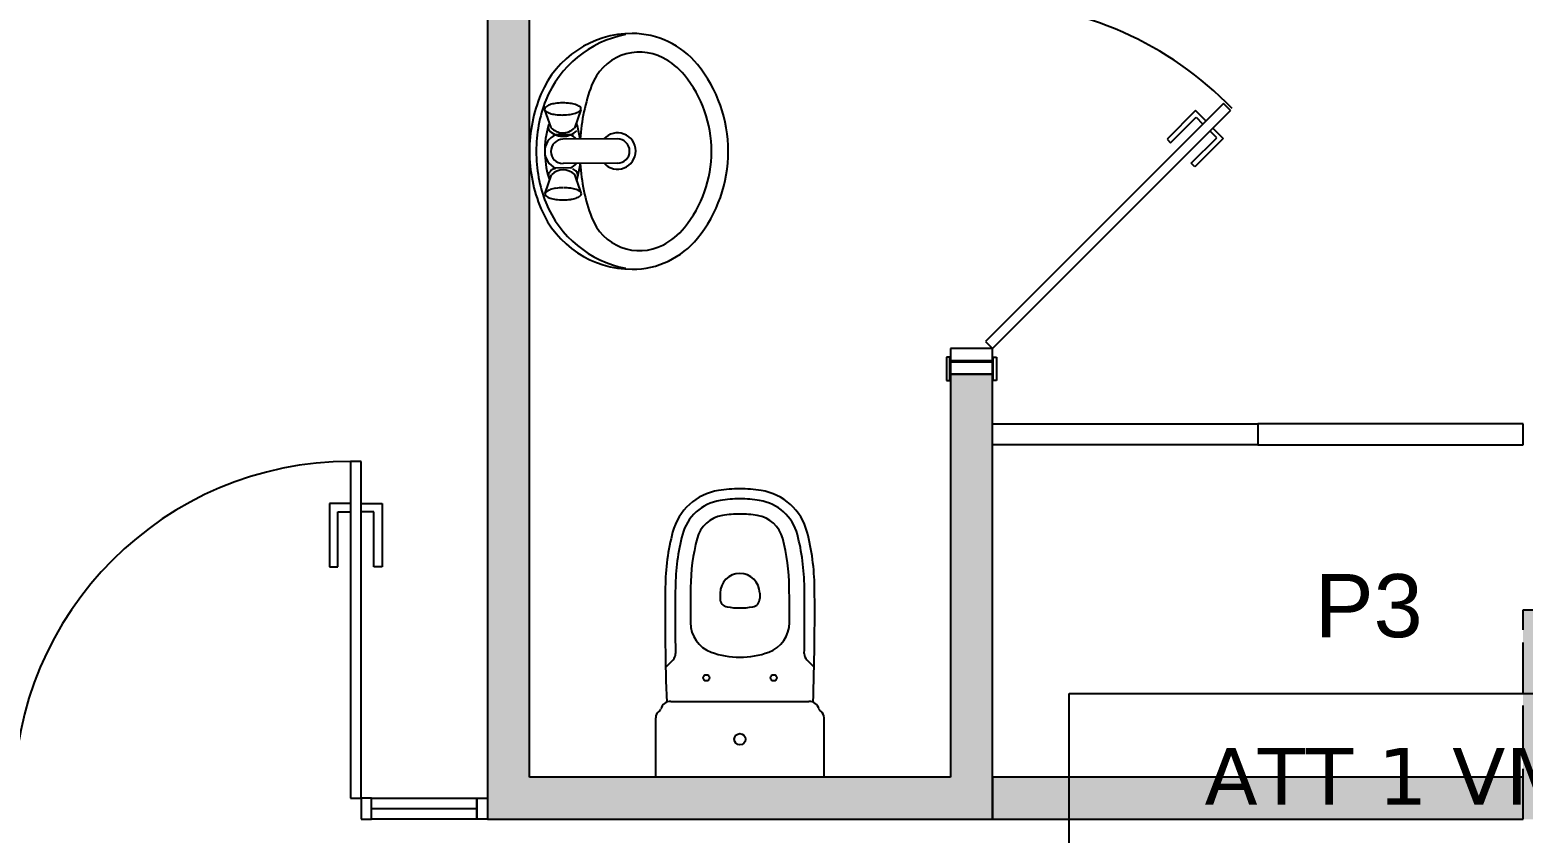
# Model space of a CAD drawing. Header units: millimetres. Extents: x 61345 to 69644, y 9491 to 29385.
# Drawn here: x 64553.7 to 64908.5, y 18369 to 18559.8 of the extents above; entities that cross this region are included whole.
import ezdxf
from ezdxf.enums import TextEntityAlignment as Align

# ---------------------------------------------------------------- set-up
doc = ezdxf.new("R2010")
doc.units = ezdxf.units.MM
doc.linetypes.add('ACAD_ISO02W100', pattern=[15, 12, -3])
doc.linetypes.add('ACAD_ISO03W100', pattern=[30, 12, -18])
doc.layers.add('ATT ELECTRIQUES', color=3, linetype='Continuous')
doc.layers.add('Plan Archi', color=8, linetype='Continuous')
doc.layers.add('STRUCTURE POUTRES', color=5, linetype='ACAD_ISO03W100', lineweight=20)
doc.styles.add('ARIAL', font='arial.ttf')
doc.styles.add('Verdana', font='verdana.ttf')

# ---------------------------------------------------------------- blocks, each defined once
blk = doc.blocks.new('ETIQ ECL')
at = {"color": 6, "linetype": 'ByBlock'}
blk.add_lwpolyline([(-28.09, 19.8), (28.09, 19.8), (28.09, -19.8), (-28.09, -19.8)], close=True, dxfattribs=at)
at = {"layer": 'STRUCTURE POUTRES', "color": 6, "linetype": 'ByBlock'}
for points in [[(-28.09, 19.8), (28.09, 19.8), (28.09, 6.6), (-28.09, 6.6)], [(-28.09, 6.6), (28.09, 6.6), (28.09, -6.6), (-28.09, -6.6)], [(-28.09, -6.6), (28.09, -6.6), (28.09, -19.8), (-28.09, -19.8)]]:
    blk.add_lwpolyline(points, close=True, dxfattribs=at)
at = {"layer": 'STRUCTURE POUTRES', "color": 6, "linetype": 'ByBlock', "style": 'Verdana'}
for tag, p in [('CIRCUIT', (0.33, 10.99)), ('CABLE', (-0.49, -2.08)), ('SECTION', (0.37, -14.32))]:
    blk.add_attdef(tag, text='', height=4.5, dxfattribs=at).set_placement(p, align=Align.CENTER)

msp = doc.modelspace()

# ---------------------------------------------------------------- hatches: boundary and pattern name
at = {"layer": 'Plan Archi'}
h = msp.add_hatch(color=256, dxfattribs=at)
h.dxf.hatch_style = 1
h.paths.add_polyline_path([(64782.39, 18456.21), (64782.39, 18478), (64772.39, 18478), (64772.39, 18382.3), (64672.39, 18382.3), (64672.39, 18582.3), (64804.18, 18582.3), (64804.18, 18592.3), (64672.39, 18592.3), (64672.39, 18692.3), (64662.39, 18692.3), (64662.39, 18372.3), (64782.39, 18372.3)])
at = {"layer": 'Plan Archi', "linetype": 'ACAD_ISO02W100'}
msp.add_hatch(color=256, dxfattribs=at).paths.add_polyline_path([(64908.47, 18422.06), (64938.47, 18422.06), (64938.47, 18372.3), (64908.47, 18372.3)])
at = {"layer": 'Plan Archi'}
h = msp.add_hatch(color=256, dxfattribs=at)
h.dxf.hatch_style = 1
h.paths.add_polyline_path([(64782.39, 18372.3), (64908.47, 18372.3), (64908.47, 18382.3), (64782.39, 18382.3)])

# ---------------------------------------------------------------- linework, layer by layer
for p, q in [((64662.39, 18692.3), (64662.39, 18372.3)), ((64672.39, 18382.3), (64672.39, 18582.3)), ((64837.3, 18542.35), (64780.73, 18485.78)), ((64782.39, 18484.12), (64838.96, 18540.69)), ((64830.6, 18540.62), (64823.86, 18533.88)), ((64832.98, 18538.24), (64830.6, 18540.62)), ((64838.96, 18540.69), (64837.3, 18542.35)), ((64837.3, 18542.35), (64838.96, 18540.69)), ((64824.72, 18533.01), (64830.75, 18539.05)), ((64830.75, 18539.05), (64832.32, 18537.47)), ((64823.86, 18533.88), (64824.72, 18533.01)), ((64829.63, 18528.11), (64835.66, 18534.14)), ((64837.23, 18533.99), (64830.49, 18527.24)), ((64835.66, 18534.14), (64834.09, 18535.71)), ((64834.85, 18536.37), (64837.23, 18533.99)), ((64830.49, 18527.24), (64829.63, 18528.11)), ((64782.39, 18484.12), (64772.39, 18484.12)), ((64772.39, 18484.12), (64772.39, 18481.26)), ((64780.73, 18485.78), (64782.39, 18484.12)), ((64782.39, 18481.26), (64782.39, 18484.12)), ((64782.39, 18478), (64782.39, 18484.12)), ((64772.25, 18482.08), (64771.44, 18482.08)), ((64771.44, 18482.08), (64771.44, 18476.51)), ((64772.25, 18476.51), (64772.25, 18482.08)), ((64772.39, 18481.26), (64782.39, 18481.26)), ((64782.39, 18480.85), (64772.39, 18480.85)), ((64772.39, 18480.85), (64772.39, 18478)), ((64782.39, 18478.14), (64782.39, 18481.94)), ((64782.52, 18482.08), (64783.34, 18482.08)), ((64782.52, 18476.51), (64782.52, 18482.08)), ((64783.34, 18482.08), (64783.34, 18476.51)), ((64782.39, 18478), (64772.39, 18478)), ((64772.39, 18478), (64772.39, 18382.3)), ((64772.39, 18478), (64782.39, 18478)), ((64782.39, 18456.21), (64782.39, 18478)), ((64771.44, 18476.51), (64772.25, 18476.51)), ((64783.34, 18476.51), (64782.52, 18476.51)), ((64782.39, 18466.21), (64845.43, 18466.21)), ((64782.39, 18461.21), (64782.39, 18466.21)), ((64845.43, 18466.21), (64845.43, 18461.21)), ((64908.47, 18466.21), (64845.43, 18466.21)), ((64845.43, 18466.21), (64845.43, 18461.21)), ((64908.47, 18461.21), (64908.47, 18466.21)), ((64845.43, 18461.21), (64782.39, 18461.21)), ((64845.43, 18461.21), (64908.47, 18461.21)), ((64632.39, 18457.3), (64629.89, 18457.3)), ((64629.89, 18457.3), (64629.89, 18377.3)), ((64632.39, 18377.3), (64632.39, 18457.3)), ((64782.39, 18372.3), (64782.39, 18456.21)), ((64629.89, 18447.3), (64624.89, 18447.3)), ((64624.89, 18447.3), (64624.89, 18432.3)), ((64626.89, 18432.3), (64626.89, 18445.3)), ((64626.89, 18445.3), (64629.89, 18445.3)), ((64632.39, 18447.3), (64637.39, 18447.3)), ((64635.39, 18445.3), (64632.39, 18445.3)), ((64635.39, 18432.3), (64635.39, 18445.3)), ((64637.39, 18447.3), (64637.39, 18432.3)), ((64624.89, 18432.3), (64626.89, 18432.3)), ((64637.39, 18432.3), (64635.39, 18432.3)), ((64717.69, 18426), (64717.69, 18424.72)), ((64727.09, 18426), (64727.09, 18424.72)), ((64706.5, 18410.2), (64704.75, 18408.44)), ((64738.28, 18410.2), (64740.03, 18408.44)), ((64705.99, 18400.3), (64738.79, 18400.3)), ((64702.39, 18382.3), (64702.39, 18396.4)), ((64742.39, 18382.3), (64742.39, 18396.4)), ((64772.39, 18382.3), (64672.39, 18382.3)), ((64742.39, 18382.3), (64702.39, 18382.3)), ((64908.47, 18382.3), (64782.39, 18382.3)), ((64782.39, 18382.3), (64782.39, 18372.3)), ((64908.47, 18372.3), (64908.47, 18382.3)), ((64629.89, 18377.3), (64632.39, 18377.3)), ((64632.39, 18377.3), (64632.39, 18372.3)), ((64634.89, 18377.3), (64632.39, 18377.3)), ((64634.89, 18372.3), (64634.89, 18377.3)), ((64634.89, 18377.3), (64659.89, 18377.3)), ((64634.89, 18372.3), (64634.89, 18377.3)), ((64659.89, 18374.8), (64634.89, 18374.8)), ((64659.89, 18377.3), (64659.89, 18372.3)), ((64659.89, 18372.3), (64659.89, 18377.3)), ((64659.89, 18377.3), (64662.39, 18377.3)), ((64662.39, 18377.3), (64662.39, 18372.3)), ((64632.39, 18372.3), (64634.89, 18372.3)), ((64659.89, 18372.3), (64634.89, 18372.3)), ((64662.39, 18372.3), (64659.89, 18372.3)), ((64662.39, 18372.3), (64782.39, 18372.3)), ((64782.39, 18372.3), (64908.47, 18372.3))]:
    msp.add_line(p, q, dxfattribs=at)
at = {"layer": 'Plan Archi', "linetype": 'Continuous'}
for p, q in [((64675.98, 18540.77), (64677.5, 18536.61)), ((64684.59, 18540.82), (64683.06, 18536.47)), ((64682.09, 18534.89), (64678.56, 18534.87)), ((64693.29, 18533.9), (64680.33, 18533.82)), ((64682.14, 18527.01), (64678.61, 18526.98)), ((64693.32, 18528.14), (64680.36, 18528.06)), ((64676.1, 18521.05), (64677.63, 18525.4)), ((64684.71, 18521.1), (64683.13, 18525.43))]:
    msp.add_line(p, q, dxfattribs=at)
at = {"layer": 'Plan Archi', "linetype": 'ACAD_ISO02W100'}
for p, q in [((64908.47, 18422.06), (64938.47, 18422.06)), ((64908.47, 18372.3), (64908.47, 18422.06)), ((64938.47, 18372.3), (64908.47, 18372.3))]:
    msp.add_line(p, q, dxfattribs=at)
at = {"layer": 'Plan Archi'}
for centre, radius in [((64714.39, 18405.9), 0.75), ((64730.39, 18405.9), 0.75), ((64722.39, 18391.3), 1.35), ((64722.39, 18391.3), 1.35)]:
    msp.add_circle(centre, radius, dxfattribs=at)
for centre, radius, start, end in [((64780.22, 18484), 82.21, 43.9883, 88.4858), ((64696.79, 18535.44), 23.5, 90, 157.2856), ((64700.16, 18533.36), 25.8, 100.9967, 157.8207), ((64696.79, 18538.94), 20, 39.0829, 90), ((64698.54, 18542.37), 12.15, 62.931, 159.6415), ((64696.79, 18538.94), 16, 39.0829, 62.931), ((64686.94, 18530.94), 32.69, 0, 39.0829), ((64686.94, 18530.94), 28.69, 0, 39.0829), ((64707.54, 18530.94), 35.15, 157.2856, 180), ((64729.34, 18530.94), 45, 159.6415, 176.2991), ((64707.54, 18530.94), 33.55, 158.7467, 180), ((64680.35, 18539.2), 4.68, 222.3443, 314.7897), ((64680.35, 18539.2), 3.85, 222.3443, 314.7897), ((64707.54, 18530.94), 35.15, 180, 202.7144), ((64707.54, 18530.94), 33.55, 180, 201.2533), ((64686.94, 18530.94), 28.69, 320.9171, 0), ((64686.94, 18530.94), 32.69, 320.9171, 0), ((64680.4, 18522.57), 3.96, 46.3453, 134.3472), ((64729.34, 18530.94), 45, 183.6403, 200.3585), ((64696.79, 18526.44), 23.5, 202.7144, 270), ((64700.16, 18528.51), 25.8, 202.1793, 259.0033), ((64698.54, 18519.51), 12.15, 200.3585, 297.069), ((64696.79, 18522.94), 16, 297.069, 320.9171), ((64696.79, 18522.94), 20, 270, 320.9171), ((64629.89, 18377.3), 80, 90, 180), ((64719.38, 18437.16), 13.4, 98.8162, 165.4605), ((64722.39, 18417.8), 33, 90, 98.8162), ((64722.39, 18417.8), 30.6, 90, 98.8162), ((64722.39, 18417.8), 33, 81.1838, 90), ((64722.39, 18417.8), 30.6, 81.1838, 90), ((64725.39, 18437.16), 13.4, 14.5395, 81.1838), ((64719.38, 18437.16), 11, 98.8162, 165.4605), ((64722.39, 18417.8), 27, 90, 98.8162), ((64722.39, 18417.8), 27, 81.1838, 90), ((64725.39, 18437.16), 11, 14.5395, 81.1838), ((64719.38, 18437.16), 7.4, 98.8162, 165.4605), ((64725.39, 18437.16), 7.4, 14.5395, 81.1838), ((64759.65, 18426.72), 55, 165.4605, 179.2905), ((64759.65, 18426.72), 52.6, 165.4605, 179.2905), ((64759.65, 18426.72), 49, 165.4605, 179.2905), ((64685.13, 18426.72), 49, 0.7095, 14.5395), ((64685.13, 18426.72), 52.6, 0.7095, 14.5395), ((64685.13, 18426.72), 55, 0.7095, 14.5395), ((64722.39, 18426), 4.7, 90, 180), ((64722.39, 18426), 4.7, 360, 90), ((65254.61, 18420.59), 550, 179.2905, 182.1362), ((65254.61, 18420.59), 547.6, 179.2905, 180.9364), ((65254.61, 18420.59), 544, 179.2905, 180.1648), ((64190.16, 18420.59), 544, 359.8352, 0.7095), ((64190.16, 18420.59), 547.6, 359.0636, 0.7095), ((64190.16, 18420.59), 550, 357.8638, 0.7095), ((64719.69, 18424.72), 2, 180, 260.2849), ((64725.09, 18424.72), 2, 279.7151, 0), ((64722.39, 18440.5), 18, 260.2849, 270), ((64722.39, 18440.5), 18, 270, 279.7151), ((64718.12, 18419.05), 7.5, 180.1648, 250.016), ((64726.66, 18419.05), 7.5, 289.984, 359.8352), ((64705.09, 18411.61), 2, 315, 0.9364), ((64722.39, 18430.8), 20, 250.016, 270), ((64722.39, 18430.8), 20, 270, 289.984), ((64739.69, 18411.61), 2, 179.0636, 225), ((64705.99, 18397.8), 2.5, 90, 163.7848), ((64738.79, 18397.8), 2.5, 16.2152, 90), ((64704.29, 18396.4), 1.9, 124.9372, 180), ((64702.63, 18398.77), 1, 304.9372, 343.7848), ((64742.15, 18398.77), 1, 196.2152, 235.0628), ((64740.49, 18396.4), 1.9, 0, 55.0628)]:
    msp.add_arc(centre, radius, start, end, dxfattribs=at)
at = {"layer": 'Plan Archi', "linetype": 'Continuous'}
for centre, radius, start, end in [((64676.41, 18540.93), 0.456, 172.1083, 231.4385), ((64676.53, 18541), 0.568, 128.9681, 180.3708), ((64678.31, 18543.32), 3.51, 231.5445, 251.9988), ((64678.3, 18538.82), 3.37, 108.8405, 129.1855), ((64679.5, 18535.27), 7.13, 98.2489, 108.7776), ((64680.29, 18529.8), 12.65, 90.2697, 98.2311), ((64680.41, 18529.83), 12.62, 82.4506, 90.4337), ((64681.14, 18535.3), 7.11, 71.9076, 82.4753), ((64682.3, 18538.85), 3.37, 51.5071, 71.852), ((64682.22, 18543.38), 3.54, 288.8003, 309.0415), ((64684.05, 18541.04), 0.568, 0.3217, 51.7245), ((64684.16, 18540.98), 0.456, 309.254, 8.5843), ((64678.25, 18536.68), 1.44, 140.7209, 178.6492), ((64670.14, 18559.1), 22.62, 288.0216, 288.0342), ((64679.43, 18546.76), 7.13, 251.9149, 262.4436), ((64680.21, 18552.76), 13.18, 262.5412, 270.1843), ((64680.22, 18552.73), 13.14, 270.4972, 278.1624), ((64681.07, 18546.75), 7.11, 278.2173, 288.7849), ((64682.38, 18536.71), 1.43, 1.828, 40.0467), ((64700.41, 18530.66), 24.4, 165.0313, 179.3653), ((64680.34, 18530.94), 4.32, 114.3978, 180.3593), ((64678.1, 18536.62), 1.29, 175.9724, 220.0829), ((64679.18, 18537.51), 2.69, 219.6891, 244.0306), ((64680.35, 18530.94), 2.88, 90.3931, 180.3237), ((64670.14, 18559.1), 25.66, 288.1396, 289.1605), ((64680.37, 18530.97), 4.28, 41.9559, 66.3867), ((64660.04, 18530.37), 24.64, 8.1133, 15.632), ((64693.31, 18531.02), 4.32, 0.3588, 138.5138), ((64693.3, 18531.01), 2.88, 0.3688, 90.2994), ((64700.4, 18531.46), 24.4, 181.3272, 195.6613), ((64680.34, 18530.94), 4.32, 180.3333, 246.2947), ((64680.35, 18530.94), 2.88, 180.3688, 270.2994), ((64693.31, 18531.02), 4.32, 222.1787, 0.3338), ((64693.3, 18531.02), 2.88, 270.3931, 0.3237), ((64679.26, 18524.35), 2.69, 116.6619, 141.0034), ((64670.14, 18559.1), 33.22, 283.7509, 284.7696), ((64680.37, 18530.91), 4.28, 294.3058, 318.7367), ((64670.14, 18559.1), 34.27, 290.49, 291.2149), ((64681.5, 18524.35), 2.71, 39.8134, 63.9831), ((64660.36, 18531.24), 24.32, 345.0242, 352.5501), ((64678.17, 18525.22), 1.29, 140.6096, 184.7201), ((64678.32, 18525.17), 1.44, 182.0433, 219.9716), ((64682.07, 18524.99), 1.78, 320.6458, 358.8645), ((64682.6, 18525.26), 1.28, 355.7629, 40.1547), ((64676.53, 18520.9), 0.456, 129.254, 188.5843), ((64676.65, 18520.83), 0.568, 180.3217, 231.7245), ((64678.46, 18518.53), 3.51, 108.6937, 129.148), ((64678.39, 18523.03), 3.37, 231.5071, 251.852), ((64679.62, 18515.11), 7.13, 98.2489, 108.7776), ((64679.56, 18526.6), 7.13, 251.9149, 262.4436), ((64680.47, 18509.11), 13.18, 90.5083, 98.1513), ((64680.28, 18532.08), 12.65, 262.4615, 270.4229), ((64680.49, 18509.15), 13.14, 82.5302, 90.1953), ((64680.4, 18532.04), 12.62, 270.2588, 278.2419), ((64681.26, 18515.14), 7.11, 71.9076, 82.4753), ((64681.19, 18526.59), 7.11, 278.2173, 288.7849), ((64682.37, 18518.52), 3.54, 51.6511, 71.8923), ((64682.39, 18523.05), 3.37, 288.8405, 309.1855), ((64667.59, 18566.15), 46.64, 291.0624, 291.0704), ((64684.17, 18520.88), 0.568, 308.9681, 0.3708), ((64684.28, 18520.95), 0.456, 352.1083, 51.4385)]:
    msp.add_arc(centre, radius, start, end, dxfattribs=at)

# ---------------------------------------------------------------- block references
at = {"layer": 'ATT ELECTRIQUES', "color": 6, "linetype": 'ByBlock', "xscale": 3, "yscale": 3, "zscale": 3}
msp.add_blockref('ETIQ ECL', (64884.92, 18342.79), dxfattribs=at).add_auto_attribs({'SECTION': '3x2.5', 'CABLE': 'U1000R2V', 'CIRCUIT': 'ATT 1 VMC '})

# ---------------------------------------------------------------- texts
at = {"layer": 'Plan Archi', "linetype": 'ByBlock', "style": 'ARIAL'}
msp.add_text('P3', height=15, dxfattribs=at).set_placement((64858.97, 18415.54))

doc.saveas('drawing.dxf')
